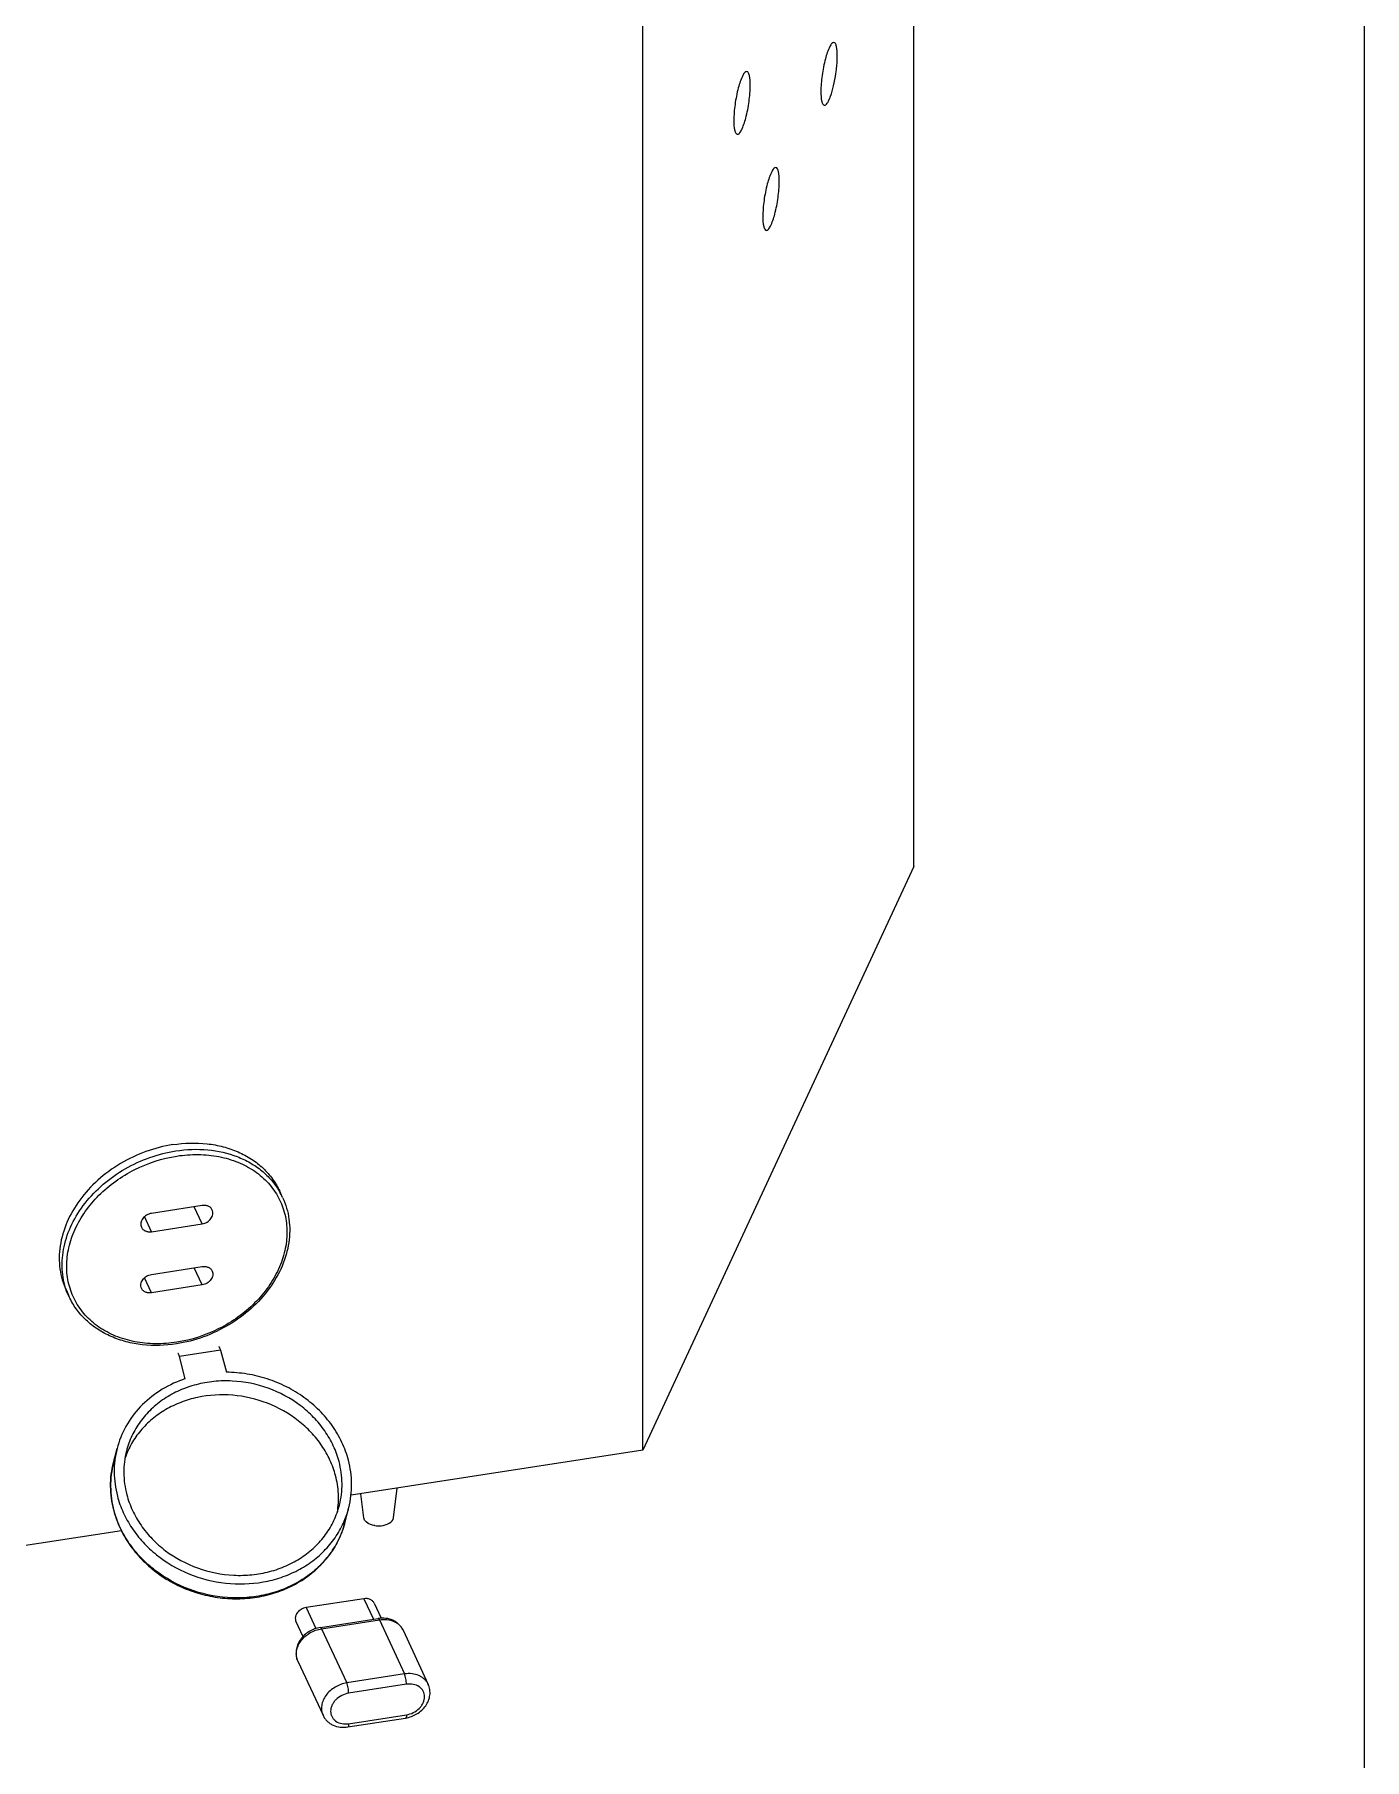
# Model space of a CAD drawing. Header units: millimetres. Extents: x 0 to 1189, y 0 to 841.
# Drawn here: x 1011.1 to 1189, y 198.2 to 428.9 of the extents above; entities that cross this region are included whole.
import ezdxf

# ---------------------------------------------------------------- set-up
doc = ezdxf.new("R2010")
doc.units = ezdxf.units.MM
doc.header["$LTSCALE"] = 65.395
doc.layers.get('0').update_dxf_attribs({"linetype": 'CONTINUOUS'})
doc.layers.add('AXIS', color=7, linetype='CONTINUOUS')
doc.layers.add('SURFACES', color=7, linetype='CONTINUOUS')

msp = doc.modelspace()

# ---------------------------------------------------------------- linework, layer by layer
at = {"color": 7, "linetype": 'Continuous'}
for p, q in [((1189, 0), (1189, 841)), ((1033.48, 272.3), (1026.72, 271.26)), ((1026.72, 268.81), (1033.48, 269.86)), ((1026.72, 263.09), (1033.48, 264.14)), ((1033.48, 261.69), (1026.72, 260.64)), ((1031.23, 249.15), (1030.45, 252.1)), ((1035.96, 252.96), (1036.74, 250.01)), ((1055.13, 219.73), (1047.4, 218.54)), ((1049.32, 215.88), (1057.04, 217.08)), ((1056.49, 219.14), (1057.43, 217.12)), ((1046.04, 216.68), (1046.98, 214.66)), ((1060.37, 215.52), (1063.74, 208.27)), ((1046.29, 211.38), (1049.66, 204.13)), ((1052.99, 202.57), (1060.71, 203.77))]:
    msp.add_line(p, q, dxfattribs=at)
at = {"color": 9, "linetype": 'Continuous'}
for p, q in [((1026.72, 268.81), (1025.78, 270.82)), ((1033.48, 269.86), (1032.42, 272.14)), ((1033.48, 261.69), (1032.42, 263.98)), ((1026.72, 260.64), (1025.78, 262.66)), ((1035.96, 252.96), (1030.45, 252.1)), ((1055.13, 219.73), (1056.4, 216.98)), ((1047.4, 218.54), (1048.7, 215.73)), ((1049.47, 215.71), (1057.2, 216.9)), ((1057.2, 216.9), (1060.56, 209.66)), ((1049.47, 215.71), (1052.83, 208.46)), ((1060.56, 209.66), (1052.83, 208.46)), ((1060.82, 208.28), (1053.09, 207.09)), ((1053.09, 203), (1060.82, 204.2))]:
    msp.add_line(p, q, dxfattribs=at)
for centre, radius, start, end in [((1035.34, 269.24), 9.83, 30.2728, 30.5208), ((1035.35, 269.25), 9.82, 24.8994, 30.2725), ((1024.59, 264.26), 9.82, 199.5345, 204.8942), ((1034.59, 234.99), 13.36, 194.7799, 195.2093), ((1040.7, 233.08), 12.32, 342.0941, 342.6673), ((1040.71, 233.08), 12.31, 342.6673, 345.7175)]:
    msp.add_arc(centre, radius, start, end, dxfattribs=at)
at = {"color": 7, "linetype": 'Continuous'}
msp.add_arc((1036.28, 233.99), 15.98, 108.4369, 109.8572, dxfattribs=at)
at = {"color": 9, "linetype": 'Continuous'}
for points, knots in [([(1015.34, 260.97), (1015.18, 261.43), (1014.92, 262.36), (1014.68, 264.32), (1014.9, 266.89), (1015.97, 269.9), (1017.77, 272.74), (1020.21, 275.25), (1023.15, 277.32), (1026.44, 278.83), (1028.79, 279.43), (1029.97, 279.61)], [0, 0, 0, 0, 0.053933, 0.108552, 0.220967, 0.339454, 0.464491, 0.595216, 0.729744, 0.865571, 1, 1, 1, 1]), ([(1029.97, 279.61), (1031.38, 279.83), (1034.19, 279.94), (1037.57, 279.19), (1039.94, 278.07), (1041.49, 277), (1042.8, 275.73), (1043.51, 274.75), (1043.81, 274.24)], [0, 0, 0, 0, 0.272748, 0.529879, 0.652376, 0.771011, 0.886529, 1, 1, 1, 1]), ([(1030.1, 278.93), (1031.05, 279.07), (1032.94, 279.21), (1035.71, 278.94), (1038.28, 278.19), (1040.54, 276.99), (1042.41, 275.37), (1043.8, 273.4), (1044.65, 271.15), (1044.93, 268.72), (1044.63, 266.22), (1043.77, 263.74), (1042.39, 261.37), (1040.55, 259.2), (1038.31, 257.31), (1034.93, 255.27), (1032.05, 254.32), (1030.1, 254.02)], [0, 0, 0, 0, 0.067145, 0.131874, 0.193788, 0.252885, 0.309622, 0.364893, 0.419894, 0.475875, 0.533884, 0.594572, 0.658131, 0.724318, 0.792539, 0.861953, 1, 1, 1, 1]), ([(1030.1, 254.02), (1029.15, 253.88), (1027.26, 253.74), (1024.49, 254.01), (1021.92, 254.76), (1019.66, 255.96), (1017.79, 257.58), (1016.41, 259.55), (1015.55, 261.8), (1015.27, 264.23), (1015.57, 266.73), (1016.43, 269.21), (1017.81, 271.58), (1019.65, 273.75), (1021.89, 275.64), (1025.27, 277.68), (1028.15, 278.62), (1030.1, 278.93)], [0, 0, 0, 0, 0.067145, 0.131874, 0.193788, 0.252885, 0.309622, 0.364893, 0.419894, 0.475875, 0.533884, 0.594572, 0.658131, 0.724318, 0.792539, 0.861953, 1, 1, 1, 1]), ([(1021.68, 231.58), (1021.4, 232.62), (1021.11, 234.76), (1021.36, 236.91), (1021.63, 237.93)], [0, 0, 0, 0, 0.503644, 1, 1, 1, 1]), ([(1052.42, 229.29), (1052.18, 228.56), (1051.57, 227.13), (1050.26, 225.18), (1048.6, 223.47), (1046.63, 222.05), (1044.41, 220.95), (1041.99, 220.2), (1039.45, 219.82), (1035.98, 219.81), (1031.68, 220.75), (1027.84, 222.87), (1025.29, 225.14), (1023.7, 227.07), (1022.47, 229.2), (1021.91, 230.72), (1021.7, 231.49)], [0, 0, 0, 0, 0.05787, 0.116338, 0.175772, 0.236418, 0.298386, 0.361641, 0.426016, 0.491237, 0.62242, 0.752377, 0.816182, 0.878764, 0.94002, 1, 1, 1, 1]), ([(1057.04, 217.08), (1057.07, 217.08), (1057.12, 217.04), (1057.16, 216.98), (1057.18, 216.93), (1057.2, 216.9)], [0, 0, 0, 0, 0.345599, 0.631911, 1, 1, 1, 1]), ([(1057.2, 216.9), (1057.53, 216.96), (1058.2, 216.98), (1058.99, 216.78), (1059.53, 216.49), (1059.88, 216.22), (1060.17, 215.89), (1060.31, 215.65), (1060.37, 215.52)], [0, 0, 0, 0, 0.273978, 0.53094, 0.652993, 0.771126, 0.886343, 1, 1, 1, 1]), ([(1046.29, 211.38), (1046.2, 211.58), (1046.07, 212.02), (1046.09, 212.72), (1046.3, 213.42), (1046.68, 214.09), (1047.23, 214.68), (1048.12, 215.33), (1048.92, 215.62), (1049.47, 215.71)], [0, 0, 0, 0, 0.108352, 0.220234, 0.338119, 0.46288, 0.59382, 0.729022, 1, 1, 1, 1]), ([(1049.32, 215.88), (1049.34, 215.89), (1049.39, 215.85), (1049.43, 215.78), (1049.46, 215.74), (1049.47, 215.71)], [0, 0, 0, 0, 0.345599, 0.631911, 1, 1, 1, 1]), ([(1052.83, 208.46), (1052.29, 208.38), (1051.48, 208.08), (1050.59, 207.43), (1050.05, 206.84), (1049.66, 206.17), (1049.45, 205.47), (1049.44, 204.77), (1049.57, 204.33), (1049.66, 204.13)], [0, 0, 0, 0, 0.270978, 0.40618, 0.53712, 0.661881, 0.779766, 0.891648, 1, 1, 1, 1]), ([(1053.09, 207.09), (1053.09, 207.2), (1053.08, 207.45), (1053.02, 207.82), (1052.94, 208.16), (1052.87, 208.37), (1052.83, 208.46)], [0, 0, 0, 0, 0.252866, 0.530175, 0.79169, 1, 1, 1, 1]), ([(1063.74, 208.27), (1063.68, 208.4), (1063.53, 208.64), (1063.25, 208.97), (1062.9, 209.24), (1062.35, 209.53), (1061.56, 209.73), (1060.9, 209.71), (1060.56, 209.66)], [0, 0, 0, 0, 0.113657, 0.228874, 0.347007, 0.46906, 0.726022, 1, 1, 1, 1]), ([(1060.82, 208.28), (1060.82, 208.4), (1060.8, 208.65), (1060.75, 209.02), (1060.67, 209.36), (1060.6, 209.57), (1060.56, 209.66)], [0, 0, 0, 0, 0.252866, 0.530175, 0.79169, 1, 1, 1, 1]), ([(1060.82, 204.2), (1061.14, 204.25), (1061.76, 204.45), (1062.43, 204.92), (1062.84, 205.4), (1063.06, 205.79), (1063.2, 206.2), (1063.25, 206.61), (1063.2, 207.01), (1063.07, 207.37), (1062.84, 207.7), (1062.42, 208.06), (1061.73, 208.33), (1061.12, 208.33), (1060.82, 208.28)], [0, 0, 0, 0, 0.138263, 0.275681, 0.341972, 0.40563, 0.466413, 0.524512, 0.580581, 0.635667, 0.691025, 0.747851, 0.868412, 1, 1, 1, 1]), ([(1053.09, 207.09), (1052.77, 207.04), (1052.15, 206.83), (1051.48, 206.36), (1051.08, 205.88), (1050.85, 205.49), (1050.71, 205.09), (1050.66, 204.68), (1050.71, 204.28), (1050.85, 203.91), (1051.08, 203.59), (1051.49, 203.23), (1052.19, 202.96), (1052.79, 202.96), (1053.09, 203)], [0, 0, 0, 0, 0.138263, 0.275681, 0.341972, 0.40563, 0.466413, 0.524512, 0.580581, 0.635667, 0.691025, 0.747851, 0.868412, 1, 1, 1, 1]), ([(1060.82, 204.2), (1060.82, 204.14), (1060.82, 204.06), (1060.81, 203.95), (1060.79, 203.89), (1060.78, 203.84), (1060.76, 203.8), (1060.73, 203.77), (1060.71, 203.77)], [0, 0, 0, 0, 0.379374, 0.538488, 0.674934, 0.787937, 0.877823, 1, 1, 1, 1]), ([(1053.09, 203), (1053.09, 202.94), (1053.09, 202.86), (1053.08, 202.76), (1053.07, 202.7), (1053.05, 202.65), (1053.03, 202.6), (1053.01, 202.58), (1052.99, 202.57)], [0, 0, 0, 0, 0.379374, 0.538488, 0.674934, 0.787937, 0.877823, 1, 1, 1, 1])]:
    msp.add_open_spline(points, degree=3, knots=knots, dxfattribs=at)
at = {"color": 7, "linetype": 'Continuous'}
for points, knots in [([(1044.26, 273.38), (1044.47, 272.93), (1044.83, 271.97), (1045.14, 270.47), (1045.24, 268.92), (1045.07, 266.79), (1044.28, 264.1), (1042.54, 261.1), (1040.1, 258.43), (1037.1, 256.24), (1033.71, 254.63), (1031.27, 254), (1030.05, 253.81)], [0, 0, 0, 0, 0.054697, 0.10981, 0.165718, 0.22275, 0.340856, 0.465302, 0.595523, 0.729767, 0.86552, 1, 1, 1, 1]), ([(1034.84, 271.71), (1034.79, 271.82), (1034.64, 272.03), (1034.31, 272.24), (1033.91, 272.34), (1033.62, 272.33), (1033.48, 272.3)], [0, 0, 0, 0, 0.228277, 0.468041, 0.725478, 1, 1, 1, 1]), ([(1026.72, 271.26), (1026.49, 271.22), (1026.03, 271.06), (1025.51, 270.6), (1025.27, 270.09), (1025.26, 269.68), (1025.32, 269.49), (1025.36, 269.4)], [0, 0, 0, 0, 0.271829, 0.537462, 0.779088, 0.891314, 1, 1, 1, 1]), ([(1033.48, 269.86), (1033.72, 269.89), (1034.17, 270.06), (1034.69, 270.51), (1034.93, 271.03), (1034.94, 271.44), (1034.88, 271.63), (1034.84, 271.71)], [0, 0, 0, 0, 0.271829, 0.537462, 0.779088, 0.891314, 1, 1, 1, 1]), ([(1025.36, 269.4), (1025.41, 269.29), (1025.56, 269.09), (1025.89, 268.88), (1026.29, 268.78), (1026.58, 268.79), (1026.72, 268.81)], [0, 0, 0, 0, 0.228277, 0.468041, 0.725478, 1, 1, 1, 1]), ([(1025.36, 261.24), (1025.32, 261.32), (1025.26, 261.51), (1025.27, 261.92), (1025.51, 262.43), (1026.03, 262.89), (1026.49, 263.06), (1026.72, 263.09)], [0, 0, 0, 0, 0.108686, 0.220912, 0.462538, 0.728171, 1, 1, 1, 1]), ([(1033.48, 264.14), (1033.62, 264.16), (1033.91, 264.17), (1034.31, 264.07), (1034.64, 263.86), (1034.79, 263.66), (1034.84, 263.55)], [0, 0, 0, 0, 0.274522, 0.531959, 0.771723, 1, 1, 1, 1]), ([(1034.84, 263.55), (1034.88, 263.46), (1034.94, 263.27), (1034.93, 262.86), (1034.69, 262.35), (1034.17, 261.89), (1033.72, 261.73), (1033.48, 261.69)], [0, 0, 0, 0, 0.108686, 0.220912, 0.462538, 0.728171, 1, 1, 1, 1]), ([(1026.72, 260.64), (1026.58, 260.62), (1026.29, 260.61), (1025.89, 260.71), (1025.56, 260.92), (1025.41, 261.13), (1025.36, 261.24)], [0, 0, 0, 0, 0.274522, 0.531959, 0.771723, 1, 1, 1, 1]), ([(1030.05, 253.81), (1028.54, 253.57), (1026.25, 253.5), (1023.33, 254.04), (1021.32, 254.73), (1019.5, 255.7), (1017.92, 256.94), (1016.61, 258.42), (1015.96, 259.54), (1015.68, 260.12)], [0, 0, 0, 0, 0.271865, 0.402375, 0.528632, 0.650787, 0.769397, 0.88539, 1, 1, 1, 1]), ([(1030.45, 252.1), (1030.44, 252.17), (1030.4, 252.28), (1030.35, 252.4), (1030.31, 252.48), (1030.28, 252.52), (1030.24, 252.55), (1030.22, 252.54)], [0, 0, 0, 0, 0.380222, 0.681154, 0.795986, 0.885922, 1, 1, 1, 1]), ([(1035.96, 252.96), (1035.94, 253.02), (1035.91, 253.13), (1035.86, 253.26), (1035.81, 253.34), (1035.78, 253.38), (1035.75, 253.4), (1035.73, 253.4)], [0, 0, 0, 0, 0.380222, 0.681154, 0.795986, 0.885922, 1, 1, 1, 1]), ([(1053.06, 238.26), (1052.84, 239.07), (1052.25, 240.69), (1050.93, 242.93), (1049.21, 244.96), (1047.14, 246.71), (1044.78, 248.13), (1042.22, 249.19), (1039.51, 249.84), (1037.66, 250), (1036.74, 250.01)], [0, 0, 0, 0, 0.117574, 0.237808, 0.360789, 0.486263, 0.613708, 0.742391, 0.87145, 1, 1, 1, 1]), ([(1030.86, 249.02), (1029.78, 248.63), (1027.74, 247.63), (1025.13, 245.5), (1023.17, 242.85), (1022.36, 240.83), (1022.1, 239.8)], [0, 0, 0, 0, 0.259787, 0.511936, 0.757765, 1, 1, 1, 1]), ([(1051.33, 236.2), (1051.14, 236.9), (1050.64, 238.29), (1049.54, 240.24), (1048.1, 242.02), (1045.79, 244.12), (1042.3, 246.08), (1037.62, 247.16), (1033.63, 246.93), (1030.65, 246.05), (1028.6, 245.07), (1026.78, 243.8), (1025.22, 242.26), (1023.99, 240.5), (1023.4, 239.21), (1023.17, 238.55)], [0, 0, 0, 0, 0.059917, 0.121101, 0.183605, 0.247335, 0.377189, 0.508374, 0.637749, 0.701112, 0.763206, 0.823981, 0.883531, 0.942087, 1, 1, 1, 1]), ([(1051.8, 238.06), (1051.61, 238.79), (1051.09, 240.22), (1049.94, 242.21), (1048.44, 244.03), (1046.03, 246.16), (1042.39, 248.1), (1038.33, 248.92), (1035.07, 248.84), (1032.69, 248.41), (1030.45, 247.64), (1028.41, 246.53), (1026.63, 245.12), (1025.16, 243.44), (1024.03, 241.55), (1023.54, 240.18), (1023.36, 239.48)], [0, 0, 0, 0, 0.060047, 0.121403, 0.184117, 0.248081, 0.378351, 0.509714, 0.574937, 0.639238, 0.702347, 0.764116, 0.824544, 0.883783, 0.94213, 1, 1, 1, 1]), ([(1021.63, 237.93), (1021.36, 236.89), (1021.1, 234.71), (1021.4, 232.53), (1021.67, 231.48)], [0, 0, 0, 0, 0.496959, 1, 1, 1, 1]), ([(1022.1, 239.8), (1021.84, 238.77), (1021.58, 236.63), (1021.88, 234.49), (1022.15, 233.45)], [0, 0, 0, 0, 0.496355, 1, 1, 1, 1]), ([(1023.36, 239.48), (1023.12, 238.54), (1022.88, 236.56), (1023.15, 234.6), (1023.41, 233.64)], [0, 0, 0, 0, 0.496356, 1, 1, 1, 1]), ([(1051.85, 232.23), (1052.09, 233.17), (1052.33, 235.14), (1052.06, 237.11), (1051.8, 238.06)], [0, 0, 0, 0, 0.496356, 1, 1, 1, 1]), ([(1051.58, 231.32), (1051.71, 232.12), (1051.8, 233.77), (1051.54, 235.4), (1051.33, 236.2)], [0, 0, 0, 0, 0.496499, 1, 1, 1, 1]), ([(1023.41, 233.64), (1023.6, 232.92), (1024.12, 231.49), (1025.27, 229.49), (1026.77, 227.67), (1029.18, 225.55), (1032.82, 223.6), (1036.88, 222.79), (1040.14, 222.87), (1042.52, 223.29), (1044.76, 224.07), (1046.8, 225.17), (1048.58, 226.59), (1050.05, 228.26), (1051.18, 230.15), (1051.67, 231.53), (1051.85, 232.23)], [0, 0, 0, 0, 0.060047, 0.121403, 0.184117, 0.248081, 0.378351, 0.509714, 0.574937, 0.639238, 0.702347, 0.764116, 0.824544, 0.883783, 0.94213, 1, 1, 1, 1]), ([(1021.67, 231.48), (1021.88, 230.68), (1022.45, 229.12), (1023.71, 226.93), (1025.35, 224.95), (1027.3, 223.22), (1029.53, 221.8), (1031.97, 220.72), (1034.55, 220), (1037.2, 219.67), (1039.86, 219.74), (1042.44, 220.21), (1044.87, 221.06), (1047.1, 222.28), (1049.04, 223.83), (1050.66, 225.67), (1051.9, 227.75), (1052.44, 229.27), (1052.64, 230.04)], [0, 0, 0, 0, 0.060331, 0.121784, 0.184414, 0.248136, 0.312754, 0.377972, 0.443435, 0.508762, 0.573588, 0.637595, 0.700555, 0.762351, 0.822994, 0.882628, 0.941512, 1, 1, 1, 1]), ([(1056.49, 219.14), (1056.44, 219.25), (1056.29, 219.45), (1055.96, 219.66), (1055.55, 219.76), (1055.27, 219.76), (1055.13, 219.73)], [0, 0, 0, 0, 0.228277, 0.468032, 0.72549, 1, 1, 1, 1]), ([(1047.4, 218.54), (1047.16, 218.5), (1046.71, 218.34), (1046.26, 217.94), (1046.04, 217.56), (1045.95, 217.26), (1045.94, 216.96), (1046, 216.77), (1046.04, 216.68)], [0, 0, 0, 0, 0.271338, 0.536508, 0.661434, 0.779474, 0.891505, 1, 1, 1, 1]), ([(1060.37, 215.52), (1060.3, 215.66), (1060.14, 215.94), (1059.83, 216.3), (1059.45, 216.61), (1058.88, 216.93), (1058.06, 217.15), (1057.38, 217.13), (1057.04, 217.08)], [0, 0, 0, 0, 0.120894, 0.242224, 0.364453, 0.488026, 0.739932, 1, 1, 1, 1]), ([(1049.32, 215.88), (1049.05, 215.84), (1048.52, 215.7), (1047.79, 215.35), (1047.14, 214.86), (1046.61, 214.26), (1046.24, 213.57), (1046.04, 212.83), (1046.05, 212.08), (1046.19, 211.6), (1046.29, 211.38)], [0, 0, 0, 0, 0.129921, 0.260544, 0.390186, 0.517432, 0.641594, 0.762831, 0.881948, 1, 1, 1, 1]), ([(1060.71, 203.77), (1060.98, 203.81), (1061.51, 203.95), (1062.24, 204.3), (1062.89, 204.79), (1063.42, 205.39), (1063.79, 206.07), (1063.99, 206.81), (1063.98, 207.57), (1063.84, 208.05), (1063.74, 208.27)], [0, 0, 0, 0, 0.129921, 0.260544, 0.390186, 0.517432, 0.641594, 0.762831, 0.881948, 1, 1, 1, 1]), ([(1049.66, 204.13), (1049.73, 203.98), (1049.89, 203.71), (1050.2, 203.34), (1050.58, 203.04), (1051.15, 202.72), (1051.97, 202.5), (1052.65, 202.52), (1052.99, 202.57)], [0, 0, 0, 0, 0.120894, 0.242224, 0.364453, 0.488026, 0.739932, 1, 1, 1, 1])]:
    msp.add_open_spline(points, degree=3, knots=knots, dxfattribs=at)
at = {"layer": 'AXIS', "color": 7, "linetype": 'Continuous'}
for p, q in [((1044.26, 273.38), (1043.87, 274.22)), ((1015.68, 260.12), (1015.3, 260.96)), ((1021.63, 237.93), (1022.1, 239.8)), ((1055.11, 230.55), (1054.73, 233.76)), ((1059.1, 230.55), (1059.57, 234.51)), ((1052.64, 230.04), (1053.11, 231.91))]:
    msp.add_line(p, q, dxfattribs=at)
msp.add_arc((1041.16, 234.95), 12.34, 336.8508, 345.7084, dxfattribs=at)
for points, knots in [([(1118.01, 427.85), (1117.92, 427.86), (1117.66, 427.69), (1117.26, 426.96), (1116.78, 425.5), (1116.4, 423.49), (1116.26, 422), (1116.26, 421.28)], [0, 0, 0, 0, 0.041763, 0.11613, 0.363934, 0.688881, 1, 1, 1, 1]), ([(1118.46, 426.02), (1118.46, 426.46), (1118.44, 427.04), (1118.26, 427.66), (1118.09, 427.84), (1118.01, 427.85)], [0, 0, 0, 0, 0.674913, 0.87755, 1, 1, 1, 1]), ([(1118.28, 423.72), (1118.31, 423.92), (1118.41, 424.69), (1118.46, 425.45), (1118.46, 426.02)], [0, 0, 0, 0, 0.265975, 1, 1, 1, 1]), ([(1106.37, 423.97), (1106.27, 423.98), (1106.01, 423.8), (1105.61, 423.08), (1105.13, 421.62), (1104.75, 419.6), (1104.62, 418.12), (1104.62, 417.4)], [0, 0, 0, 0, 0.041763, 0.11613, 0.363934, 0.688881, 1, 1, 1, 1]), ([(1106.82, 422.14), (1106.82, 422.58), (1106.79, 423.16), (1106.61, 423.78), (1106.45, 423.95), (1106.37, 423.97)], [0, 0, 0, 0, 0.674913, 0.87755, 1, 1, 1, 1]), ([(1116.71, 419.45), (1116.88, 419.42), (1117.14, 419.73), (1117.36, 420.15), (1117.68, 420.93), (1118.01, 422.12), (1118.2, 423.16), (1118.28, 423.72)], [0, 0, 0, 0, 0.105593, 0.201102, 0.324464, 0.637847, 1, 1, 1, 1]), ([(1105.07, 415.57), (1105.16, 415.55), (1105.42, 415.73), (1105.83, 416.46), (1106.31, 417.91), (1106.69, 419.93), (1106.82, 421.41), (1106.82, 422.14)], [0, 0, 0, 0, 0.041763, 0.11613, 0.363934, 0.688881, 1, 1, 1, 1]), ([(1116.26, 421.28), (1116.26, 420.84), (1116.29, 420.26), (1116.47, 419.64), (1116.64, 419.46), (1116.71, 419.45)], [0, 0, 0, 0, 0.674913, 0.87755, 1, 1, 1, 1]), ([(1104.62, 417.4), (1104.62, 416.96), (1104.65, 416.38), (1104.82, 415.75), (1104.99, 415.58), (1105.07, 415.57)], [0, 0, 0, 0, 0.674913, 0.87755, 1, 1, 1, 1]), ([(1110.25, 411.12), (1110.15, 411.13), (1109.89, 410.95), (1109.49, 410.23), (1109.01, 408.77), (1108.63, 406.76), (1108.5, 405.27), (1108.5, 404.55)], [0, 0, 0, 0, 0.041763, 0.11613, 0.363934, 0.688881, 1, 1, 1, 1]), ([(1110.7, 409.29), (1110.7, 409.73), (1110.67, 410.31), (1110.5, 410.93), (1110.33, 411.11), (1110.25, 411.12)], [0, 0, 0, 0, 0.674913, 0.87755, 1, 1, 1, 1]), ([(1108.95, 402.72), (1109.05, 402.7), (1109.31, 402.88), (1109.71, 403.61), (1110.19, 405.07), (1110.57, 407.08), (1110.7, 408.56), (1110.7, 409.29)], [0, 0, 0, 0, 0.041763, 0.11613, 0.363934, 0.688881, 1, 1, 1, 1]), ([(1108.5, 404.55), (1108.5, 404.11), (1108.53, 403.53), (1108.71, 402.91), (1108.87, 402.73), (1108.95, 402.72)], [0, 0, 0, 0, 0.674913, 0.87755, 1, 1, 1, 1]), ([(1029.58, 280.45), (1028.35, 280.26), (1025.91, 279.63), (1022.5, 278.02), (1019.49, 275.82), (1017.04, 273.15), (1015.3, 270.16), (1014.51, 267.48), (1014.33, 265.37), (1014.42, 263.83), (1014.74, 262.35), (1015.09, 261.41), (1015.3, 260.96)], [0, 0, 0, 0, 0.135184, 0.271719, 0.406674, 0.537376, 0.661909, 0.779579, 0.836182, 0.891537, 0.946001, 1, 1, 1, 1]), ([(1029.58, 280.45), (1031.09, 280.68), (1033.37, 280.76), (1036.29, 280.23), (1038.3, 279.54), (1040.1, 278.58), (1041.67, 277.35), (1042.95, 275.9), (1043.6, 274.79), (1043.87, 274.22)], [0, 0, 0, 0, 0.273773, 0.404828, 0.531278, 0.653244, 0.771292, 0.886425, 1, 1, 1, 1]), ([(1053.11, 231.9), (1053.37, 232.93), (1053.63, 235.08), (1053.33, 237.22), (1053.06, 238.26)], [0, 0, 0, 0, 0.496354, 1, 1, 1, 1]), ([(1022.15, 233.45), (1022.35, 232.7), (1022.88, 231.22), (1024.04, 229.14), (1025.55, 227.24), (1027.97, 224.98), (1031.64, 222.83), (1036.59, 221.57), (1040.84, 221.7), (1044.06, 222.51), (1046.29, 223.46), (1048.31, 224.73), (1050.05, 226.28), (1051.48, 228.07), (1052.2, 229.41), (1052.5, 230.1)], [0, 0, 0, 0, 0.059792, 0.120817, 0.183131, 0.24665, 0.376115, 0.507087, 0.636566, 0.700097, 0.762422, 0.823462, 0.883265, 0.942011, 1, 1, 1, 1]), ([(1056.58, 229.51), (1056.39, 229.54), (1055.81, 229.68), (1055.16, 230.12), (1055.11, 230.55)], [0, 0, 0, 0, 0.313104, 1, 1, 1, 1]), ([(1056.58, 229.51), (1056.87, 229.47), (1057.76, 229.43), (1059.02, 229.9), (1059.1, 230.55)], [0, 0, 0, 0, 0.309503, 1, 1, 1, 1])]:
    msp.add_open_spline(points, degree=3, knots=knots, dxfattribs=at)
at = {"layer": 'SURFACES', "color": 7, "linetype": 'Continuous'}
for p, q in [((1128.69, 317.67), (1128.69, 598.55)), ((1092.45, 239.6), (1092.45, 520.48)), ((1128.69, 317.67), (1092.45, 239.6)), ((1092.45, 239.6), (1053.41, 233.56)), ((1022.69, 228.81), (957.22, 218.68))]:
    msp.add_line(p, q, dxfattribs=at)

doc.saveas('drawing.dxf')
